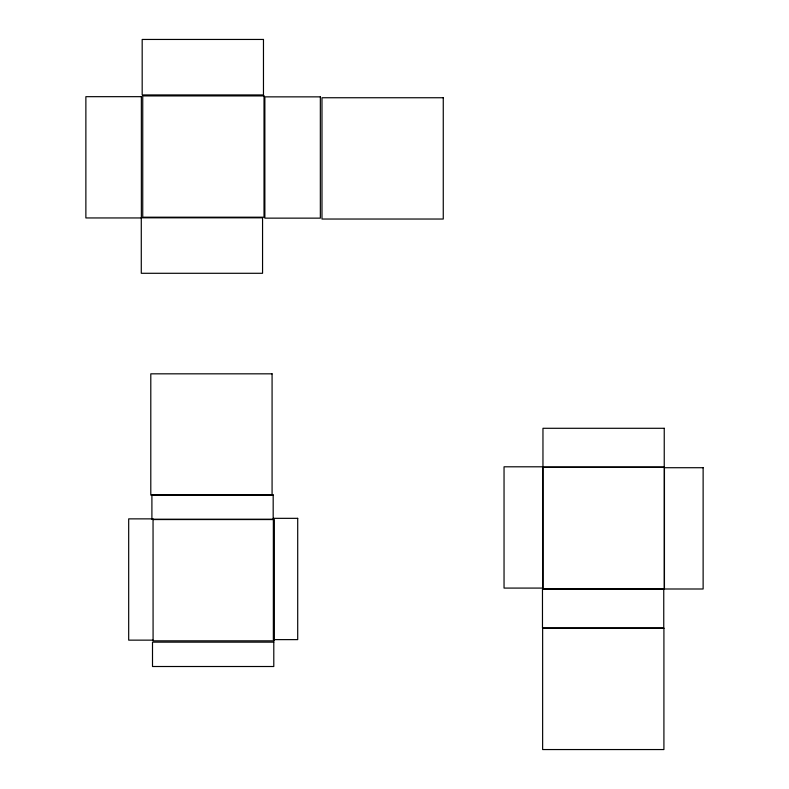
<?xml version="1.0" encoding="UTF-8"?>
<svg xmlns="http://www.w3.org/2000/svg" width="789" height="789" viewBox="0 0 789 789"><rect width="100%" height="100%" fill="white"/><g stroke="black" fill="none" stroke-linecap="round" stroke-linejoin="round"><path stroke-width="1.18" d="M153.086 519.556L274.365 519.556L274.365 640.836L153.086 640.836L153.046 518.866L128.686 518.866L128.686 640.145L153.046 640.145M263.467 39.45L142.178 39.45L142.178 94.936L263.467 94.936L263.467 39.45M264.019 95.923L142.74 95.923L142.74 217.202L264.019 217.202L264.019 95.923M141.359 96.672L85.873 96.672L85.873 217.951L141.359 217.951L141.359 96.672M320.344 96.86L264.867 96.86L264.867 218.139L320.344 218.139L320.344 96.86M443.26 97.747L321.981 97.747L321.981 219.036L443.26 219.036L443.26 97.747M262.559 217.813L141.28 217.813L141.28 273.29L262.559 273.29L262.559 217.813M272.077 373.828L150.798 373.828L150.798 495.107L272.077 495.107L272.077 373.828M664.239 428.289L542.96 428.289L542.96 466.96L664.239 466.96L664.239 428.289M542.714 466.802L504.043 466.802L504.043 588.081L542.714 588.081L542.714 466.802M664.289 467.394L543.01 467.394L543.01 588.673L664.289 588.673L664.289 467.394M703.127 467.719L664.446 467.719L664.446 588.998L703.127 588.998L703.127 467.719M273.181 494.89L151.902 494.89L151.902 519.241L273.181 519.241L273.181 494.89M297.709 518.334L273.349 518.334L273.349 639.623L297.709 639.623L297.709 518.334M663.756 589.294L542.477 589.294L542.477 627.965L663.756 627.965L663.756 589.294M663.914 628.271L542.635 628.271L542.635 749.55L663.914 749.55L663.914 628.271M273.793 642.147L152.504 642.147L152.504 666.508L273.793 666.508L273.793 642.147"/></g></svg>
